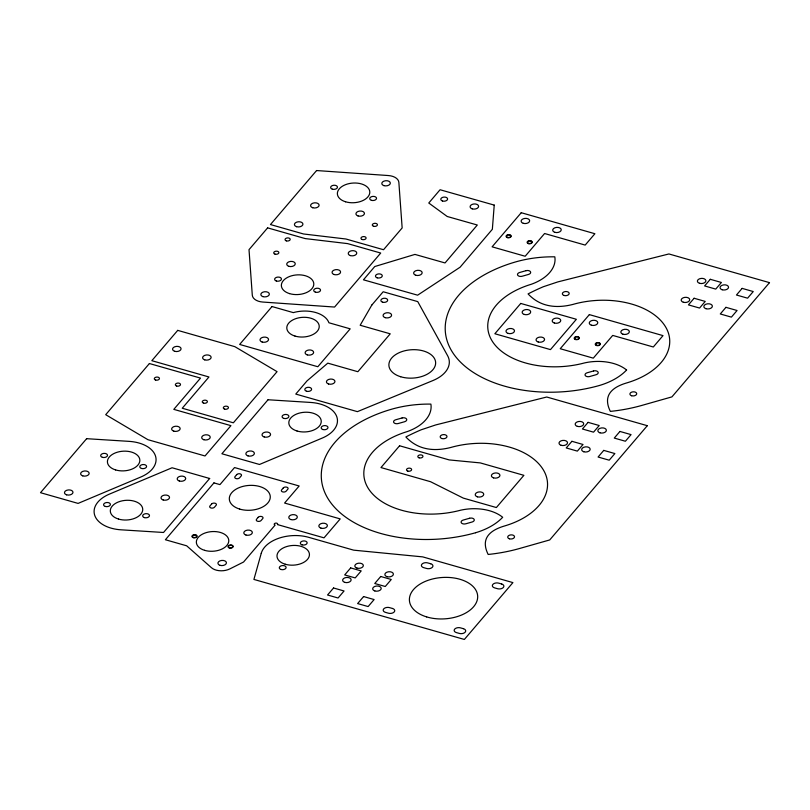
<?xml version="1.0" encoding="UTF-8"?>
<svg xmlns="http://www.w3.org/2000/svg" width="810" height="810" viewBox="0 0 810 810"><rect width="100%" height="100%" fill="white"/><g stroke="black" fill="none" stroke-linecap="round" stroke-linejoin="round"><path stroke-width="1.21" d="M494.232 205.102L492.348 229.291L460.09 267.219L417.626 295.184L363.457 279.815L374.746 266.541L414.943 254.411L445.044 262.946L477.303 225.018L447.201 216.483L428.774 203.016L440.063 189.743L494.232 205.102M261.255 553.291L253.915 579.433L464.363 639.454L512.912 582.603L422.719 556.885L353.697 550.162L308.6 537.303A32.481 19.683 -3.8 0 0 261.255 553.291M371.841 305.016L360.166 325.255L390.228 333.821L357.858 371.719L327.797 363.143L307.101 380.811L295.772 394.075L357.402 411.652L432.935 380.548A34.192 20.716 -3.8 0 0 447.626 355.742L417.747 301.614L383.171 291.752L371.841 305.016M149.404 363.528L105.705 414.69L147.916 439.688L205.031 455.969L230.931 425.655L173.806 409.364L200.515 378.098L149.404 363.528M177.724 330.369L151.834 360.683L208.95 376.974L182.25 408.24L233.361 422.81L277.06 371.658L234.849 346.66L177.724 330.369M86.629 438.686L40.5 492.693L78.084 503.405L140.788 477.029A32.481 19.683 -3.8 0 0 155.459 455.898A32.481 19.683 -3.8 0 0 129.154 441.369L86.629 438.686M267.624 227.863L249.014 249.662L252.295 295.184A12.818 7.766 -3.8 0 0 262.774 302.049L334.581 307.051L380.71 253.044L347.642 243.618L305.208 238.585L267.624 227.863M316.578 170.546L270.459 224.552L303.527 233.979L345.961 239.011L383.545 249.733L402.155 227.944L398.864 182.422A12.818 7.766 -3.8 0 0 388.385 175.547L316.578 170.546M272.018 306.544L239.649 344.442L317.824 366.738L350.183 328.84L328.911 322.765A26.497 16.058 -3.8 0 0 293.301 312.619L272.018 306.544M268.029 399.755L221.899 453.762L259.483 464.474L322.188 438.099A32.481 19.683 -3.8 0 0 336.869 416.968A32.481 19.683 -3.8 0 0 310.554 402.438L268.029 399.755M209.658 478.487L163.529 532.484L121.004 529.811A32.481 19.683 -3.8 0 1 94.699 515.271A32.481 19.683 -3.8 0 1 109.37 494.14L172.074 467.765L209.658 478.487M213.941 482.892L165.392 539.744L186.675 545.808L211.461 567.719A12.818 7.766 -3.8 0 0 229.888 568.883L243.557 562.029L275.117 525.082A1.711 1.033 -3.8 0 1 274.428 523.706A1.711 1.033 -3.8 0 1 276.736 523.189A1.711 1.033 -3.8 0 1 277.435 524.566L324.03 537.85L340.21 518.906L284.593 503.04L299.163 485.99L234.525 467.552L219.956 484.613L213.941 482.892M211.602 504.022L209.982 505.916A2.562 1.549 -3.8 0 0 211.025 507.981A2.562 1.549 -3.8 0 0 214.488 507.202L216.108 505.308A2.562 1.549 -3.8 0 0 215.065 503.243A2.562 1.549 -3.8 0 0 211.602 504.022M236.692 474.65L235.072 476.543A2.562 1.549 -3.8 0 0 236.105 478.609A2.562 1.549 -3.8 0 0 239.578 477.829L241.198 475.936A2.562 1.549 -3.8 0 0 240.155 473.87A2.562 1.549 -3.8 0 0 236.692 474.65M258.198 517.307L256.578 519.21A2.562 1.549 -3.8 0 0 257.62 521.275A2.562 1.549 -3.8 0 0 261.093 520.496L262.713 518.603A2.562 1.549 -3.8 0 0 261.671 516.537A2.562 1.549 -3.8 0 0 258.198 517.307M283.287 487.944L281.667 489.837A2.562 1.549 -3.8 0 0 282.71 491.903A2.562 1.549 -3.8 0 0 286.173 491.123L287.793 489.23A2.562 1.549 -3.8 0 0 286.76 487.164A2.562 1.549 -3.8 0 0 283.287 487.944M521.235 212.716L492.105 246.827L525.174 256.254L544.593 233.513L585.184 245.086L594.894 233.725L521.235 212.716M520.749 303.436L494.859 333.75L550.476 349.616L576.376 319.292L520.749 303.436M399.583 445.773L380.973 467.562L430.576 481.717L463.3 498.109L496.368 507.546L523.888 475.328L480.289 462.905L449.185 459.918L399.583 445.773M333.538 587.989L327.544 594.996L338.074 597.993L344.058 590.986L333.538 587.989M350.679 567.911L344.685 574.928L355.215 577.925L361.199 570.918L350.679 567.911M589.356 314.614L560.226 348.725L593.295 358.152L612.714 335.411L653.305 346.994L663.015 335.623L589.356 314.614M363.599 596.555L357.615 603.572L368.135 606.568L374.119 599.562L363.599 596.555M380.74 576.487L374.757 583.504L385.276 586.501L391.26 579.494L380.74 576.487M571.911 441.308L566.241 447.94L577.368 451.119L583.028 444.487L571.911 441.308M588.09 422.364L582.43 428.996L593.548 432.165L599.218 425.533L588.09 422.364M694.099 298.252L688.439 304.884L699.567 308.053L705.226 301.421L694.099 298.252M710.289 279.298L704.619 285.93L715.746 289.109L721.406 282.477L710.289 279.298M603.754 450.39L598.084 457.022L609.211 460.191L614.871 453.559L603.754 450.39M619.933 431.446L614.274 438.078L625.391 441.248L631.061 434.616L619.933 431.446M725.942 307.334L720.282 313.966L731.4 317.135L737.07 310.503L725.942 307.334M742.132 288.38L736.462 295.012L747.589 298.181L753.249 291.549L742.132 288.38M647.301 425.695L549.727 539.936L519.008 548.654A116.124 70.369 -3.8 0 1 488.167 554.455A78.934 47.831 -3.8 0 1 486.202 549.565A53.926 32.684 -3.8 0 1 485.322 543.48A36.217 21.951 -3.8 0 1 486.364 538.579A27.378 16.585 -3.8 0 1 490.344 533.112A27.024 16.372 -3.8 0 1 496.651 528.971A35.64 21.597 -3.8 0 1 503.83 526.186A69.204 41.938 -3.8 0 0 525.133 517.043A70.652 42.809 -3.8 0 0 545.484 494.991A72.465 43.912 -3.8 0 0 542.335 468.291A73.426 44.499 -3.8 0 0 528.768 455.554A71.442 43.294 -3.8 0 0 492.49 443.87A68.931 41.776 -3.8 0 0 450.856 447.454A48.529 29.403 -3.8 0 1 445.652 448.588A37.594 22.781 -3.8 0 1 439.658 449.368A29.423 17.83 -3.8 0 1 423.367 447.9A33.534 20.321 -3.8 0 1 416.168 444.953A46.393 28.117 -3.8 0 1 410.225 441.005A67.068 40.642 -3.8 0 1 405.881 436.965A199.169 120.69 -3.8 0 1 421.119 429.806L435.679 424.946L546.73 397.011L647.301 425.695M769.5 282.639L671.925 396.88L641.206 405.597A116.124 70.369 -3.8 0 1 610.365 411.389A78.934 47.831 -3.8 0 1 608.391 406.509A53.936 32.684 -3.8 0 1 607.52 400.413A36.217 21.951 -3.8 0 1 608.563 395.513A27.378 16.585 -3.8 0 1 612.542 390.055A27.024 16.372 -3.8 0 1 618.84 385.914A35.64 21.597 -3.8 0 1 626.029 383.13A69.204 41.938 -3.8 0 0 647.332 373.977A70.652 42.809 -3.8 0 0 667.673 351.935A72.465 43.912 -3.8 0 0 664.534 325.235A73.426 44.499 -3.8 0 0 650.956 312.498A71.442 43.294 -3.8 0 0 614.679 300.814A68.931 41.776 -3.8 0 0 573.045 304.388A48.519 29.403 -3.8 0 1 567.84 305.522A37.594 22.781 -3.8 0 1 561.856 306.301A29.423 17.83 -3.8 0 1 545.565 304.833A33.534 20.321 -3.8 0 1 538.366 301.897A46.393 28.107 -3.8 0 1 532.423 297.948A67.068 40.642 -3.8 0 1 528.069 293.908A199.169 120.69 -3.8 0 1 543.308 286.74L557.877 281.89L668.918 253.955L769.5 282.639M525.994 270.692L519.645 272.494A3.422 2.076 -3.8 0 0 517.742 275.268A3.422 2.076 -3.8 0 0 522.177 276.24L528.515 274.438A3.422 2.076 -3.8 0 0 530.428 271.664A3.422 2.076 -3.8 0 0 525.994 270.692M402.064 417.97L395.715 419.772A3.422 2.076 -3.8 0 0 393.812 422.547A3.422 2.076 -3.8 0 0 398.247 423.519L404.585 421.726A3.422 2.076 -3.8 0 0 406.498 418.942A3.422 2.076 -3.8 0 0 402.064 417.97M593.528 370.97L587.189 372.772A3.422 2.076 -3.8 0 0 585.276 375.546A3.422 2.076 -3.8 0 0 589.71 376.518L596.059 374.716A3.422 2.076 -3.8 0 0 597.972 371.942A3.422 2.076 -3.8 0 0 593.528 370.97M469.608 518.248L463.259 520.05A3.422 2.076 -3.8 0 0 461.346 522.825A3.422 2.076 -3.8 0 0 465.78 523.797L472.129 521.994A3.422 2.076 -3.8 0 0 474.042 519.22A3.422 2.076 -3.8 0 0 469.608 518.248M430.687 563.75L427.68 562.899A4.273 2.592 -3.8 0 0 421.899 564.195A4.273 2.592 -3.8 0 0 423.64 567.628L426.647 568.488A4.273 2.592 -3.8 0 0 432.429 567.192A4.273 2.592 -3.8 0 0 430.687 563.75M501.643 583.99L498.636 583.129A4.273 2.592 -3.8 0 0 492.855 584.425A4.273 2.592 -3.8 0 0 494.586 587.868L497.593 588.728A4.273 2.592 -3.8 0 0 503.375 587.422A4.273 2.592 -3.8 0 0 501.643 583.99M392.496 608.472L389.488 607.611A4.273 2.592 -3.8 0 0 383.707 608.907A4.273 2.592 -3.8 0 0 385.438 612.35L388.446 613.21A4.273 2.592 -3.8 0 0 394.227 611.914A4.273 2.592 -3.8 0 0 392.496 608.472M463.452 628.702L460.444 627.851A4.273 2.592 -3.8 0 0 454.663 629.147A4.273 2.592 -3.8 0 0 456.394 632.58L459.402 633.44A4.273 2.592 -3.8 0 0 465.183 632.144A4.273 2.592 -3.8 0 0 463.452 628.702M426.647 616.906A34.192 20.716 -3.8 0 0 477.687 596.616A34.192 20.716 -3.8 0 0 426.293 580.983A34.192 20.716 -3.8 0 0 426.647 616.906M344.766 582.37A4.273 2.592 -3.8 0 0 351.145 579.828A4.273 2.592 -3.8 0 0 344.716 577.884A4.273 2.592 -3.8 0 0 344.766 582.37M356.957 568.094A4.273 2.592 -3.8 0 0 363.336 565.552A4.273 2.592 -3.8 0 0 356.916 563.608A4.273 2.592 -3.8 0 0 356.957 568.094M387.018 576.669A4.273 2.592 -3.8 0 0 393.397 574.128A4.273 2.592 -3.8 0 0 386.977 572.174A4.273 2.592 -3.8 0 0 387.018 576.669M374.827 590.946A4.273 2.592 -3.8 0 0 381.206 588.404A4.273 2.592 -3.8 0 0 374.787 586.45A4.273 2.592 -3.8 0 0 374.827 590.946M281.009 569.491A3.422 2.076 -3.8 0 0 286.112 567.466A3.422 2.076 -3.8 0 0 280.979 565.896A3.422 2.076 -3.8 0 0 281.009 569.491M302.049 544.857A3.422 2.076 -3.8 0 0 307.152 542.832A3.422 2.076 -3.8 0 0 302.019 541.262A3.422 2.076 -3.8 0 0 302.049 544.857M285.191 564.206A16.24 9.841 -3.8 0 0 309.44 554.567A16.24 9.841 -3.8 0 0 285.029 547.135A16.24 9.841 -3.8 0 0 285.191 564.206M193.469 537.435A2.136 1.296 -3.8 0 0 196.658 536.169A2.136 1.296 -3.8 0 0 193.448 535.197A2.136 1.296 -3.8 0 0 193.469 537.435M229.554 547.722A2.136 1.296 -3.8 0 0 232.743 546.456A2.136 1.296 -3.8 0 0 229.524 545.484A2.136 1.296 -3.8 0 0 229.554 547.722M204.545 550.314A16.24 9.841 -3.8 0 0 228.785 540.675A16.24 9.841 -3.8 0 0 204.373 533.253A16.24 9.841 -3.8 0 0 204.545 550.314M290.932 519.574A4.273 2.592 -3.8 0 0 297.31 517.033A4.273 2.592 -3.8 0 0 290.881 515.079A4.273 2.592 -3.8 0 0 290.932 519.574M320.993 528.15A4.273 2.592 -3.8 0 0 327.372 525.609A4.273 2.592 -3.8 0 0 320.942 523.655A4.273 2.592 -3.8 0 0 320.993 528.15M239.659 509.075A20.513 12.433 -3.8 0 0 270.277 496.894A20.513 12.433 -3.8 0 0 239.446 487.519A20.513 12.433 -3.8 0 0 239.659 509.075M220.057 565.34A4.273 2.592 -3.8 0 0 226.435 562.808A4.273 2.592 -3.8 0 0 220.016 560.854A4.273 2.592 -3.8 0 0 220.057 565.34M245.946 535.025A4.273 2.592 -3.8 0 0 252.335 532.484A4.273 2.592 -3.8 0 0 245.906 530.53A4.273 2.592 -3.8 0 0 245.946 535.025M229.341 547.965A2.562 1.549 -3.8 0 0 233.169 546.436A2.562 1.549 -3.8 0 0 229.311 545.262A2.562 1.549 -3.8 0 0 229.341 547.965M193.266 537.668A2.562 1.549 -3.8 0 0 197.093 536.149A2.562 1.549 -3.8 0 0 193.236 534.975A2.562 1.549 -3.8 0 0 193.266 537.668M407.805 471.096A2.562 1.549 -3.8 0 0 411.632 469.567A2.562 1.549 -3.8 0 0 407.774 468.403A2.562 1.549 -3.8 0 0 407.805 471.096M419.134 457.832A2.562 1.549 -3.8 0 0 422.962 456.303A2.562 1.549 -3.8 0 0 419.104 455.139A2.562 1.549 -3.8 0 0 419.134 457.832M493.563 477.88A4.273 2.592 -3.8 0 0 499.942 475.338A4.273 2.592 -3.8 0 0 493.513 473.384A4.273 2.592 -3.8 0 0 493.563 477.88M477.373 496.824A4.273 2.592 -3.8 0 0 483.752 494.292A4.273 2.592 -3.8 0 0 477.333 492.338A4.273 2.592 -3.8 0 0 477.373 496.824M475.591 532.737A57.216 34.678 -3.8 0 0 502.676 517.286A37.969 23.014 -3.8 0 0 460.434 510.249A71.806 43.507 -3.8 0 1 368.894 489.341A71.806 43.507 -3.8 0 1 407.42 431.527A44.013 26.669 -3.8 0 0 430.88 404.109A83.845 50.807 -3.8 0 0 392.263 409.03A112.813 68.364 -3.8 0 0 329.255 500.59A112.813 68.364 -3.8 0 0 475.591 532.737M144.382 517.6A3.422 2.076 -3.8 0 0 149.485 515.575A3.422 2.076 -3.8 0 0 144.342 514.006A3.422 2.076 -3.8 0 0 144.382 517.6M105.3 506.452A3.422 2.076 -3.8 0 0 110.403 504.427A3.422 2.076 -3.8 0 0 105.259 502.858A3.422 2.076 -3.8 0 0 105.3 506.452M118.503 519.058A16.24 9.841 -3.8 0 0 142.742 509.409A16.24 9.841 -3.8 0 0 118.341 501.987A16.24 9.841 -3.8 0 0 118.503 519.058M163.154 499.972A4.273 2.592 -3.8 0 0 169.533 497.441A4.273 2.592 -3.8 0 0 163.104 495.487A4.273 2.592 -3.8 0 0 163.154 499.972M179.334 481.029A4.273 2.592 -3.8 0 0 185.713 478.487A4.273 2.592 -3.8 0 0 179.293 476.543A4.273 2.592 -3.8 0 0 179.334 481.029M102.394 457.326A3.422 2.076 -3.8 0 0 107.507 455.291A3.422 2.076 -3.8 0 0 102.364 453.732A3.422 2.076 -3.8 0 0 102.394 457.326M141.487 468.464A3.422 2.076 -3.8 0 0 146.59 466.438A3.422 2.076 -3.8 0 0 141.446 464.879A3.422 2.076 -3.8 0 0 141.487 468.464M115.607 469.921A16.24 9.841 -3.8 0 0 139.846 460.283A16.24 9.841 -3.8 0 0 115.435 452.861A16.24 9.841 -3.8 0 0 115.607 469.921M82.782 475.885A4.273 2.592 -3.8 0 0 89.161 473.344A4.273 2.592 -3.8 0 0 82.742 471.39A4.273 2.592 -3.8 0 0 82.782 475.885M66.602 494.829A4.273 2.592 -3.8 0 0 72.981 492.298A4.273 2.592 -3.8 0 0 66.562 490.344A4.273 2.592 -3.8 0 0 66.602 494.829M155.621 380.032A2.562 1.549 -3.8 0 0 159.448 378.503A2.562 1.549 -3.8 0 0 155.591 377.328A2.562 1.549 -3.8 0 0 155.621 380.032M176.661 386.026A2.562 1.549 -3.8 0 0 180.498 384.507A2.562 1.549 -3.8 0 0 176.641 383.332A2.562 1.549 -3.8 0 0 176.661 386.026M203.563 403.127A2.562 1.549 -3.8 0 0 207.39 401.598A2.562 1.549 -3.8 0 0 203.533 400.434A2.562 1.549 -3.8 0 0 203.563 403.127M224.613 409.121A2.562 1.549 -3.8 0 0 228.44 407.602A2.562 1.549 -3.8 0 0 224.583 406.428A2.562 1.549 -3.8 0 0 224.613 409.121M204.758 359.873A4.273 2.592 -3.8 0 0 211.137 357.332A4.273 2.592 -3.8 0 0 204.717 355.377A4.273 2.592 -3.8 0 0 204.758 359.873M174.697 351.297A4.273 2.592 -3.8 0 0 181.076 348.766A4.273 2.592 -3.8 0 0 174.646 346.812A4.273 2.592 -3.8 0 0 174.697 351.297M203.847 439.729A4.273 2.592 -3.8 0 0 210.225 437.187A4.273 2.592 -3.8 0 0 203.806 435.233A4.273 2.592 -3.8 0 0 203.847 439.729M173.785 431.153A4.273 2.592 -3.8 0 0 180.164 428.622A4.273 2.592 -3.8 0 0 173.735 426.667A4.273 2.592 -3.8 0 0 173.785 431.153M296.561 226.689A4.273 2.592 -3.8 0 0 302.94 224.157A4.273 2.592 -3.8 0 0 296.511 222.203A4.273 2.592 -3.8 0 0 296.561 226.689M312.741 207.745A4.273 2.592 -3.8 0 0 319.12 205.203A4.273 2.592 -3.8 0 0 312.7 203.249A4.273 2.592 -3.8 0 0 312.741 207.745M345.556 201.781A16.24 9.841 -3.8 0 0 369.805 192.142A16.24 9.841 -3.8 0 0 345.394 184.72A16.24 9.841 -3.8 0 0 345.556 201.781M371.436 200.333A3.422 2.076 -3.8 0 0 376.539 198.298A3.422 2.076 -3.8 0 0 371.405 196.739A3.422 2.076 -3.8 0 0 371.436 200.333M332.353 189.186A3.422 2.076 -3.8 0 0 337.456 187.15A3.422 2.076 -3.8 0 0 332.323 185.591A3.422 2.076 -3.8 0 0 332.353 189.186M383.96 185.642A4.273 2.592 -3.8 0 0 390.339 183.1A4.273 2.592 -3.8 0 0 383.92 181.146A4.273 2.592 -3.8 0 0 383.96 185.642M358.071 215.956A4.273 2.592 -3.8 0 0 364.449 213.425A4.273 2.592 -3.8 0 0 358.02 211.471A4.273 2.592 -3.8 0 0 358.071 215.956M350.386 255.595A4.273 2.592 -3.8 0 0 356.764 253.054A4.273 2.592 -3.8 0 0 350.345 251.1A4.273 2.592 -3.8 0 0 350.386 255.595M334.196 274.539A4.273 2.592 -3.8 0 0 340.585 272.008A4.273 2.592 -3.8 0 0 334.155 270.054A4.273 2.592 -3.8 0 0 334.196 274.539M289.555 293.615A16.24 9.841 -3.8 0 0 313.794 283.976A16.24 9.841 -3.8 0 0 289.383 276.554A16.24 9.841 -3.8 0 0 289.555 293.615M276.352 281.019A3.422 2.076 -3.8 0 0 281.455 278.984A3.422 2.076 -3.8 0 0 276.311 277.425A3.422 2.076 -3.8 0 0 276.352 281.019M315.434 292.167A3.422 2.076 -3.8 0 0 320.537 290.132A3.422 2.076 -3.8 0 0 315.394 288.573A3.422 2.076 -3.8 0 0 315.434 292.167M262.977 296.642A4.273 2.592 -3.8 0 0 269.355 294.111A4.273 2.592 -3.8 0 0 262.936 292.157A4.273 2.592 -3.8 0 0 262.977 296.642M288.876 266.328A4.273 2.592 -3.8 0 0 295.255 263.787A4.273 2.592 -3.8 0 0 288.826 261.833A4.273 2.592 -3.8 0 0 288.876 266.328M373.602 226.273A2.562 1.549 -3.8 0 0 377.43 224.755A2.562 1.549 -3.8 0 0 373.572 223.58A2.562 1.549 -3.8 0 0 373.602 226.273M362.272 239.537A2.562 1.549 -3.8 0 0 366.1 238.018A2.562 1.549 -3.8 0 0 362.242 236.844A2.562 1.549 -3.8 0 0 362.272 239.537M286.365 240.874A2.562 1.549 -3.8 0 0 290.193 239.345A2.562 1.549 -3.8 0 0 286.335 238.17A2.562 1.549 -3.8 0 0 286.365 240.874M275.035 254.137A2.562 1.549 -3.8 0 0 278.863 252.609A2.562 1.549 -3.8 0 0 275.005 251.434A2.562 1.549 -3.8 0 0 275.035 254.137M283.804 418.395A3.422 2.076 -3.8 0 0 288.907 416.36A3.422 2.076 -3.8 0 0 283.763 414.801A3.422 2.076 -3.8 0 0 283.804 418.395M297.007 430.991A16.24 9.841 -3.8 0 0 321.246 421.352A16.24 9.841 -3.8 0 0 296.835 413.93A16.24 9.841 -3.8 0 0 297.007 430.991M264.182 436.954A4.273 2.592 -3.8 0 0 270.57 434.413A4.273 2.592 -3.8 0 0 264.141 432.459A4.273 2.592 -3.8 0 0 264.182 436.954M248.002 455.898A4.273 2.592 -3.8 0 0 254.381 453.367A4.273 2.592 -3.8 0 0 247.961 451.413A4.273 2.592 -3.8 0 0 248.002 455.898M322.886 429.533A3.422 2.076 -3.8 0 0 327.989 427.508A3.422 2.076 -3.8 0 0 322.846 425.949A3.422 2.076 -3.8 0 0 322.886 429.533M307.263 354.891A4.273 2.592 -3.8 0 0 313.642 352.35A4.273 2.592 -3.8 0 0 307.223 350.396A4.273 2.592 -3.8 0 0 307.263 354.891M262.167 342.033A4.273 2.592 -3.8 0 0 268.545 339.491A4.273 2.592 -3.8 0 0 262.126 337.537A4.273 2.592 -3.8 0 0 262.167 342.033M294.992 336.069A16.24 9.841 -3.8 0 0 319.231 326.43A16.24 9.841 -3.8 0 0 294.82 319.008A16.24 9.841 -3.8 0 0 294.992 336.069M306.514 391.24A3.422 2.076 -3.8 0 0 311.617 389.215A3.422 2.076 -3.8 0 0 306.474 387.656A3.422 2.076 -3.8 0 0 306.514 391.24M382.583 302.191A3.422 2.076 -3.8 0 0 387.686 300.156A3.422 2.076 -3.8 0 0 382.543 298.596A3.422 2.076 -3.8 0 0 382.583 302.191M328.576 383.991A4.273 2.592 -3.8 0 0 334.955 381.449A4.273 2.592 -3.8 0 0 328.536 379.495A4.273 2.592 -3.8 0 0 328.576 383.991M385.226 317.672A4.273 2.592 -3.8 0 0 391.605 315.13A4.273 2.592 -3.8 0 0 385.175 313.176A4.273 2.592 -3.8 0 0 385.226 317.672M400.687 376.751A23.419 14.195 -3.8 0 0 435.648 362.85A23.419 14.195 -3.8 0 0 400.444 352.147A23.419 14.195 -3.8 0 0 400.687 376.751M377.187 277.83A3.422 2.076 -3.8 0 0 382.29 275.805A3.422 2.076 -3.8 0 0 377.156 274.236A3.422 2.076 -3.8 0 0 377.187 277.83M442.513 201.022A3.422 2.076 -3.8 0 0 447.616 198.997A3.422 2.076 -3.8 0 0 442.473 197.427A3.422 2.076 -3.8 0 0 442.513 201.022M415.783 275.248A4.273 2.592 -3.8 0 0 422.162 272.707A4.273 2.592 -3.8 0 0 415.743 270.753A4.273 2.592 -3.8 0 0 415.783 275.248M472.24 208.869A4.273 2.592 -3.8 0 0 478.619 206.327A4.273 2.592 -3.8 0 0 472.19 204.383A4.273 2.592 -3.8 0 0 472.24 208.869M523.29 223.317A4.273 2.592 -3.8 0 0 529.669 220.776A4.273 2.592 -3.8 0 0 523.24 218.821A4.273 2.592 -3.8 0 0 523.29 223.317M554.85 232.318A4.273 2.592 -3.8 0 0 561.239 229.777A4.273 2.592 -3.8 0 0 554.809 227.823A4.273 2.592 -3.8 0 0 554.85 232.318M528.626 243.395A2.136 1.296 -3.8 0 0 531.816 242.129A2.136 1.296 -3.8 0 0 528.606 241.147A2.136 1.296 -3.8 0 0 528.626 243.395M507.576 237.391A2.136 1.296 -3.8 0 0 510.766 236.125A2.136 1.296 -3.8 0 0 507.556 235.153A2.136 1.296 -3.8 0 0 507.576 237.391M507.364 237.624A2.562 1.549 -3.8 0 0 511.201 236.105A2.562 1.549 -3.8 0 0 507.343 234.93A2.562 1.549 -3.8 0 0 507.364 237.624M528.414 243.628A2.562 1.549 -3.8 0 0 532.241 242.109A2.562 1.549 -3.8 0 0 528.383 240.934A2.562 1.549 -3.8 0 0 528.414 243.628M524.303 314.462A4.273 2.592 -3.8 0 0 530.692 311.921A4.273 2.592 -3.8 0 0 524.262 309.967A4.273 2.592 -3.8 0 0 524.303 314.462M508.123 333.406A4.273 2.592 -3.8 0 0 514.502 330.875A4.273 2.592 -3.8 0 0 508.083 328.921A4.273 2.592 -3.8 0 0 508.123 333.406M554.374 323.038A4.273 2.592 -3.8 0 0 560.753 320.497A4.273 2.592 -3.8 0 0 554.323 318.543A4.273 2.592 -3.8 0 0 554.374 323.038M538.184 341.982A4.273 2.592 -3.8 0 0 544.563 339.451A4.273 2.592 -3.8 0 0 538.144 337.497A4.273 2.592 -3.8 0 0 538.184 341.982M591.411 325.215A4.273 2.592 -3.8 0 0 597.79 322.674A4.273 2.592 -3.8 0 0 591.361 320.73A4.273 2.592 -3.8 0 0 591.411 325.215M622.971 334.216A4.273 2.592 -3.8 0 0 629.35 331.685A4.273 2.592 -3.8 0 0 622.93 329.731A4.273 2.592 -3.8 0 0 622.971 334.216M596.747 345.293A2.136 1.296 -3.8 0 0 599.937 344.027A2.136 1.296 -3.8 0 0 596.727 343.045A2.136 1.296 -3.8 0 0 596.747 345.293M575.697 339.289A2.136 1.296 -3.8 0 0 578.887 338.023A2.136 1.296 -3.8 0 0 575.677 337.051A2.136 1.296 -3.8 0 0 575.697 339.289M596.535 345.526A2.562 1.549 -3.8 0 0 600.362 344.007A2.562 1.549 -3.8 0 0 596.504 342.832A2.562 1.549 -3.8 0 0 596.535 345.526M575.485 339.532A2.562 1.549 -3.8 0 0 579.312 338.003A2.562 1.549 -3.8 0 0 575.465 336.828A2.562 1.549 -3.8 0 0 575.485 339.532M626.596 370.008A37.969 23.014 -3.8 0 0 584.364 362.961A71.806 43.507 -3.8 0 1 492.824 342.063A71.806 43.507 -3.8 0 1 531.34 284.249A44.013 26.669 -3.8 0 0 554.809 256.831A83.845 50.807 -3.8 0 0 516.193 261.751A112.813 68.364 -3.8 0 0 453.185 353.312A112.813 68.364 -3.8 0 0 599.511 385.459A57.216 34.678 -3.8 0 0 626.596 370.008M599.987 432.824A4.273 2.592 -3.8 0 0 606.366 430.282A4.273 2.592 -3.8 0 0 599.937 428.328A4.273 2.592 -3.8 0 0 599.987 432.824M441.885 438.534A3.422 2.076 -3.8 0 0 446.988 436.509A3.422 2.076 -3.8 0 0 441.855 434.95A3.422 2.076 -3.8 0 0 441.885 438.534M583.797 451.767A4.273 2.592 -3.8 0 0 590.176 449.236A4.273 2.592 -3.8 0 0 583.757 447.282A4.273 2.592 -3.8 0 0 583.797 451.767M561.148 445.308A4.273 2.592 -3.8 0 0 567.526 442.776A4.273 2.592 -3.8 0 0 561.107 440.822A4.273 2.592 -3.8 0 0 561.148 445.308M509.429 538.812A3.422 2.076 -3.8 0 0 514.532 536.787A3.422 2.076 -3.8 0 0 509.389 535.218A3.422 2.076 -3.8 0 0 509.429 538.812M577.338 426.364A4.273 2.592 -3.8 0 0 583.716 423.822A4.273 2.592 -3.8 0 0 577.287 421.868A4.273 2.592 -3.8 0 0 577.338 426.364M722.176 289.757A4.273 2.592 -3.8 0 0 728.554 287.226A4.273 2.592 -3.8 0 0 722.135 285.272A4.273 2.592 -3.8 0 0 722.176 289.757M564.084 295.478A3.422 2.076 -3.8 0 0 569.187 293.443A3.422 2.076 -3.8 0 0 564.043 291.883A3.422 2.076 -3.8 0 0 564.084 295.478M705.996 308.711A4.273 2.592 -3.8 0 0 712.375 306.17A4.273 2.592 -3.8 0 0 705.945 304.216A4.273 2.592 -3.8 0 0 705.996 308.711M683.346 302.251A4.273 2.592 -3.8 0 0 689.725 299.71A4.273 2.592 -3.8 0 0 683.296 297.756A4.273 2.592 -3.8 0 0 683.346 302.251M631.618 395.756A3.422 2.076 -3.8 0 0 636.721 393.721A3.422 2.076 -3.8 0 0 631.587 392.161A3.422 2.076 -3.8 0 0 631.618 395.756M699.526 283.298A4.273 2.592 -3.8 0 0 705.905 280.766A4.273 2.592 -3.8 0 0 699.486 278.812A4.273 2.592 -3.8 0 0 699.526 283.298"/></g></svg>
